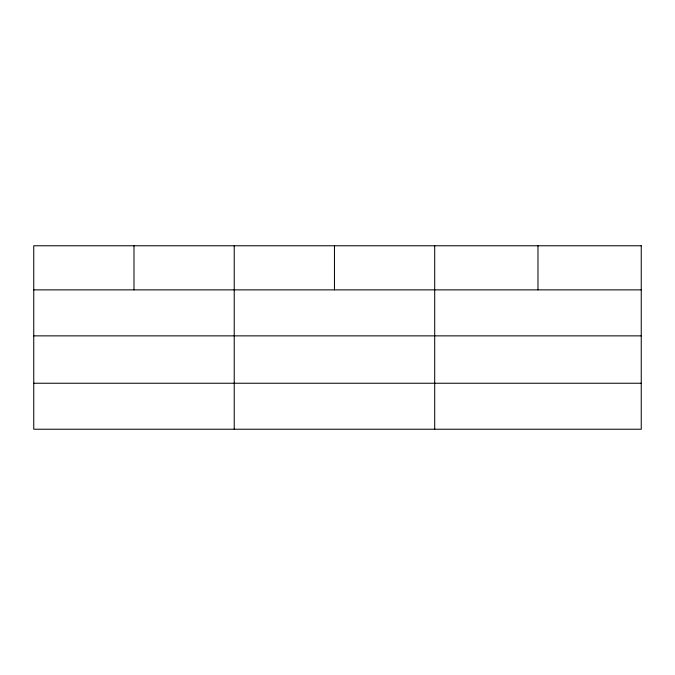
<?xml version="1.0" encoding="UTF-8"?>
<svg xmlns="http://www.w3.org/2000/svg" width="675" height="675" viewBox="0 0 675 675"><rect width="100%" height="100%" fill="white"/><g stroke="black" fill="none" stroke-linecap="round" stroke-linejoin="round"><path stroke-width="1.01" d="M33.75 289.87L641.25 289.87M33.75 335.863L641.25 335.863M33.75 383.24L641.25 383.24M537.975 245.767L537.975 289.87M434.7 245.767L434.7 429.233M334.462 245.767L334.462 289.87M234.225 245.767L234.225 429.233M133.988 245.767L133.988 289.87M641.25 245.767L33.75 245.767L33.75 429.233L641.25 429.233L641.25 245.767"/></g></svg>
